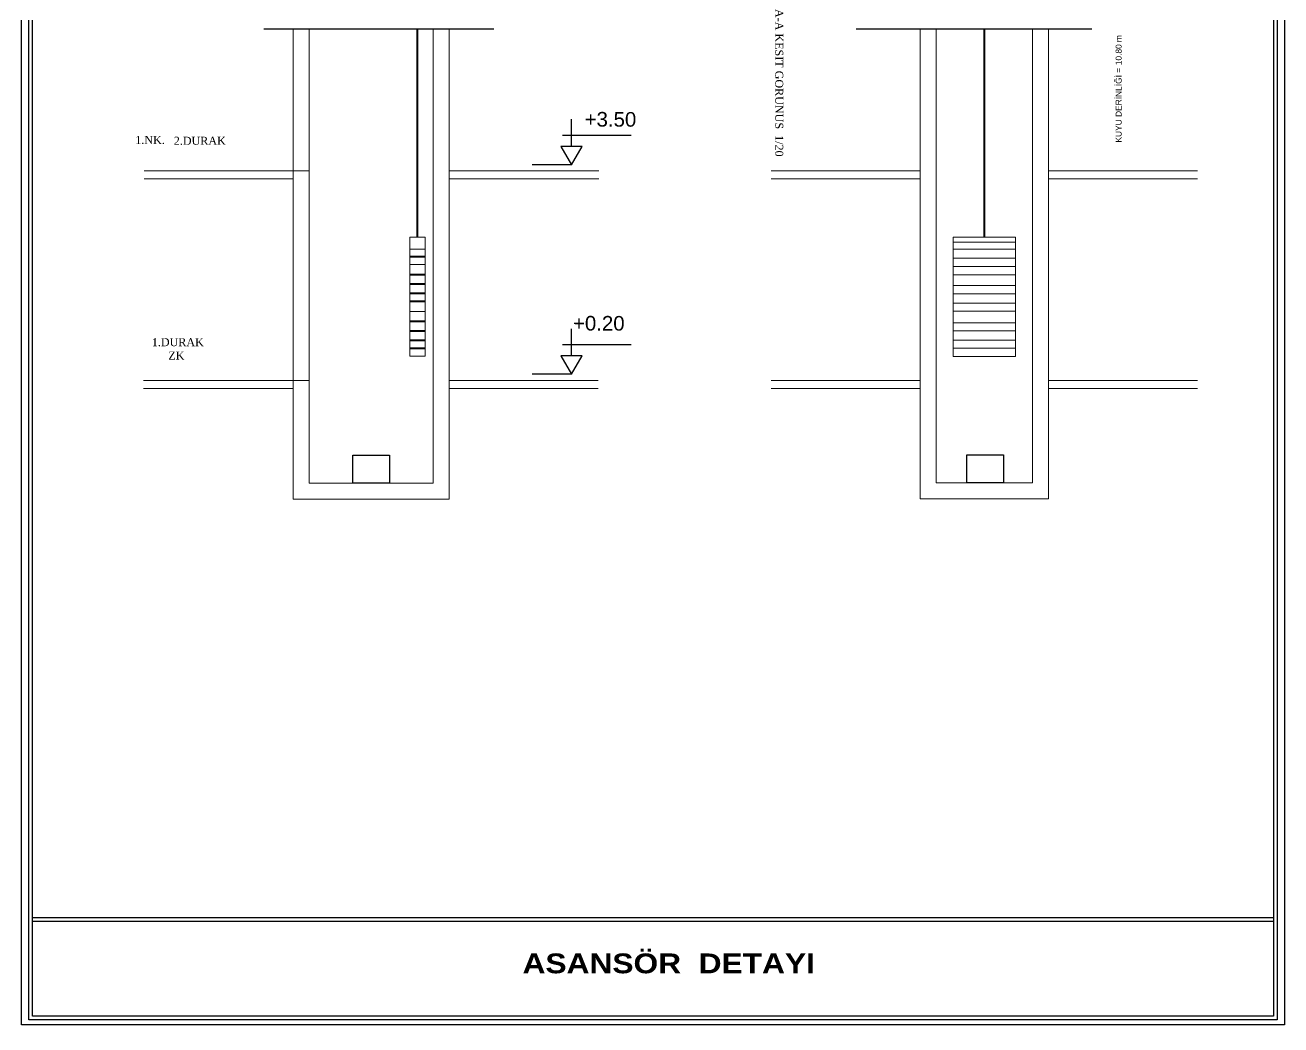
# Model space of a CAD drawing. Extents: x 386248 to 427517, y 4539405 to 4542296.
# Drawn here: x 418361 to 420038, y 4539405 to 4540741 of the extents above; entities that cross this region are included whole.
import ezdxf

# ---------------------------------------------------------------- set-up
doc = ezdxf.new("R2010")
doc.units = 0
for name, color, linetype, lineweight in [('kolon', 1, 'Continuous', 40), ('MAKINA', 4, 'Continuous', 20), ('MIMARI', 2, 'Continuous', 20), ('YAZI', 7, 'Continuous', 25), ('YAZILAR', 1, 'Continuous', 30)]:
    doc.layers.add(name, color=color, linetype=linetype, lineweight=lineweight)
doc.styles.add('BASLIK', font='')
doc.styles.add('erkan', font='')
doc.styles.add('RomanSTA', font='')
doc.styles.add('STYLE1', font='')
doc.styles.get('BASLIK').set_extended_font_data('Times New Roman Tur')
doc.styles.get('erkan').set_extended_font_data('Arial')
doc.styles.get('RomanSTA').set_extended_font_data('Arial')
doc.styles.get('STYLE1').set_extended_font_data('Arial Tur')

msp = doc.modelspace()

# ---------------------------------------------------------------- linework, layer by layer
at = {"layer": 'kolon'}
for p, q in [((418885.316, 4540457.488), (418885.316, 4540735.75)), ((419642.317, 4540735.75), (419642.317, 4540457.431))]:
    msp.add_line(p, q, dxfattribs=at)
at = {"layer": 'MAKINA'}
for points in [[(418875.142, 4540457.488), (418895.49, 4540457.488), (418895.49, 4540298.768), (418875.142, 4540298.768)], [(419600.672, 4540457.431), (419683.962, 4540457.431), (419683.962, 4540298.199), (419600.672, 4540298.199)]]:
    msp.add_lwpolyline(points, close=True, dxfattribs=at)
at = {"layer": 'MIMARI', "ltscale": 0.1}
for p, q in [((418719.146, 4540735.75), (418719.146, 4540107.488)), ((418740.521, 4540735.75), (418740.521, 4540128.863)), ((418906.177, 4540735.75), (418906.177, 4540128.863)), ((418927.552, 4540735.75), (418927.552, 4540107.488)), ((419556.817, 4540735.75), (419556.817, 4540107.977)), ((419578.192, 4540735.75), (419578.192, 4540129.352)), ((419706.442, 4540735.75), (419706.442, 4540129.352)), ((419727.817, 4540735.75), (419727.817, 4540107.977)), ((418520.358, 4540546.017), (418719.681, 4540546.017)), ((418520.358, 4540535.329), (418719.681, 4540535.329)), ((418719.681, 4540546.017), (418741.056, 4540546.017)), ((418928.087, 4540546.017), (419127.409, 4540546.017)), ((418928.087, 4540535.329), (419127.409, 4540535.329)), ((419357.495, 4540546.017), (419556.817, 4540546.017)), ((419357.495, 4540535.329), (419556.817, 4540535.329)), ((419727.817, 4540546.017), (419927.139, 4540546.017)), ((419727.817, 4540535.329), (419927.139, 4540535.329)), ((419600.672, 4540450.773), (419683.962, 4540450.773)), ((418874.875, 4540432.109), (418895.223, 4540432.109)), ((418875.142, 4540441.548), (418895.49, 4540441.548)), ((419600.672, 4540441.491), (419683.962, 4540441.491)), ((418874.875, 4540420.939), (418895.223, 4540420.939)), ((418875.142, 4540430.85), (418895.49, 4540430.85)), ((419600.672, 4540429.571), (419683.962, 4540429.571)), ((419600.672, 4540418.194), (419683.962, 4540418.194)), ((418874.875, 4540408.266), (418895.223, 4540408.266)), ((418875.142, 4540407.006), (418895.49, 4540407.006)), ((419600.672, 4540407.335), (419683.962, 4540407.335)), ((418874.875, 4540395.66), (418895.223, 4540395.66)), ((418874.875, 4540383.149), (418895.223, 4540383.149)), ((418875.142, 4540394.4), (418895.49, 4540394.4)), ((418875.142, 4540381.889), (418895.49, 4540381.889)), ((419600.672, 4540392.915), (419683.962, 4540392.915)), ((419600.672, 4540382.055), (419683.962, 4540382.055)), ((418874.875, 4540372.364), (418895.223, 4540372.364)), ((418875.142, 4540371.104), (418895.49, 4540371.104)), ((419600.672, 4540369.618), (419683.962, 4540369.618)), ((418874.875, 4540358.114), (418895.223, 4540358.114)), ((419600.672, 4540358.759), (419683.962, 4540358.759)), ((418874.875, 4540345.969), (418895.223, 4540345.969)), ((418874.875, 4540332.835), (418895.223, 4540332.835)), ((418875.142, 4540344.709), (418895.49, 4540344.709)), ((418875.142, 4540331.575), (418895.49, 4540331.575)), ((419600.672, 4540343.348), (419683.962, 4540343.348)), ((419600.672, 4540332.488), (419683.962, 4540332.488)), ((418874.875, 4540320.307), (418895.223, 4540320.307)), ((418875.142, 4540319.047), (418895.49, 4540319.047)), ((419600.672, 4540320.051), (419683.962, 4540320.051)), ((418874.875, 4540309.538), (418895.223, 4540309.538)), ((418875.142, 4540308.278), (418895.49, 4540308.278)), ((419600.672, 4540309.192), (419683.962, 4540309.192)), ((418519.557, 4540266.279), (418718.879, 4540266.279)), ((418718.879, 4540266.279), (418740.254, 4540266.279)), ((418927.285, 4540266.279), (419126.607, 4540266.279)), ((419357.495, 4540266.279), (419556.817, 4540266.279)), ((419727.817, 4540266.279), (419927.139, 4540266.279)), ((418519.557, 4540255.592), (418718.879, 4540255.592)), ((418927.285, 4540255.592), (419126.607, 4540255.592)), ((419357.495, 4540255.592), (419556.817, 4540255.592)), ((419727.817, 4540255.592), (419927.139, 4540255.592)), ((419578.192, 4540129.352), (419706.442, 4540129.352)), ((418740.521, 4540128.863), (418906.177, 4540128.863)), ((418719.146, 4540107.488), (418927.552, 4540107.488)), ((419556.817, 4540107.977), (419727.817, 4540107.977))]:
    msp.add_line(p, q, dxfattribs=at)
at = {"layer": 'YAZI'}
for p, q in [((418680.276, 4540735.75), (418987.072, 4540735.75)), ((419471.354, 4540735.75), (419785.716, 4540735.75)), ((419091.025, 4540578.682), (419091.025, 4540615.074)), ((419078.775, 4540593.724), (419170.759, 4540593.724)), ((419090.942, 4540554.108), (419038.442, 4540554.108)), ((419091.025, 4540298.944), (419091.025, 4540335.336)), ((419078.775, 4540313.986), (419170.759, 4540313.986)), ((419090.942, 4540274.37), (419038.442, 4540274.37))]:
    msp.add_line(p, q, dxfattribs=at)
for points in [[(419090.942, 4540554.108), (419105.213, 4540578.634), (419076.837, 4540578.73)], [(419090.942, 4540274.37), (419105.213, 4540298.896), (419076.837, 4540298.993)], [(418798.805, 4540166.27), (418847.894, 4540166.27), (418847.894, 4540128.863), (418798.805, 4540128.863)], [(419618.995, 4540166.759), (419668.084, 4540166.759), (419668.084, 4540129.352), (419618.995, 4540129.352)]]:
    msp.add_lwpolyline(points, close=True, dxfattribs=at)
at = {"layer": 'YAZILAR', "color": 133, "ltscale": 5}
for p, q in [((418371.269, 4539548.917), (420028.388, 4539548.917)), ((418371.269, 4539543.917), (420028.388, 4539543.917))]:
    msp.add_line(p, q, dxfattribs=at)
for points in [[(418356.269, 4542295.7), (420043.388, 4542295.7), (420043.388, 4539405.231), (418356.269, 4539405.231)], [(418366.269, 4542285.7), (420033.388, 4542285.7), (420033.388, 4539411.988), (418366.269, 4539411.988)], [(418371.269, 4542280.7), (420028.388, 4542280.7), (420028.388, 4539416.988), (418371.269, 4539416.988)]]:
    msp.add_lwpolyline(points, close=True, dxfattribs=at)

# ---------------------------------------------------------------- texts
at = {"layer": 'YAZI', "ltscale": 0.1, "style": 'BASLIK'}
msp.add_text('A-A KESIT GORUNUS  1/20', height=10.6875, rotation=270, dxfattribs=at).set_placement((419363.079, 4540762.511))
at = {"layer": 'YAZI'}
for s, height, rotation, style, p in [('m', 8.016, 90, 'STYLE1', (419825.634, 4540718.098)), ('10.80', 8.0156, 90, 'STYLE1', (419825.634, 4540687.288)), ('UYU DERİNLİĞİ =', 8.01562, 90, 'STYLE1', (419825.634, 4540591.445)), ('+3.50', 19.5, 359.804724, 'erkan', (419108.54, 4540605.432)), ('K', 8.016, 90, 'STYLE1', (419825.634, 4540583.976)), ('+0.20', 19.5, 359.804724, 'erkan', (419092.943, 4540332.968))]:
    msp.add_text(s, height=height, rotation=rotation, dxfattribs=dict(at, style=style)).set_placement(p)
at = {"layer": 'YAZI', "ltscale": 0.1, "style": 'BASLIK'}
for s, p in [('1.NK.', (418508.365, 4540582.109)), ('2.DURAK', (418559.802, 4540581.027)), ('1.DURAK', (418530.464, 4540311.943)), ('ZK', (418552.529, 4540294.099))]:
    msp.add_text(s, height=10.6875, dxfattribs=at).set_placement(p)
at = {"layer": 'YAZILAR', "color": 0, "insert": (419025.615, 4539500.673), "char_height": 26.47628, "width": 5285.39144, "attachment_point": 1, "style": 'RomanSTA'}
msp.add_mtext('{\\fArial Black|b0|i0|c162|p34;ASANSÖR  DETAYI}', dxfattribs=at)

doc.saveas('drawing.dxf')
